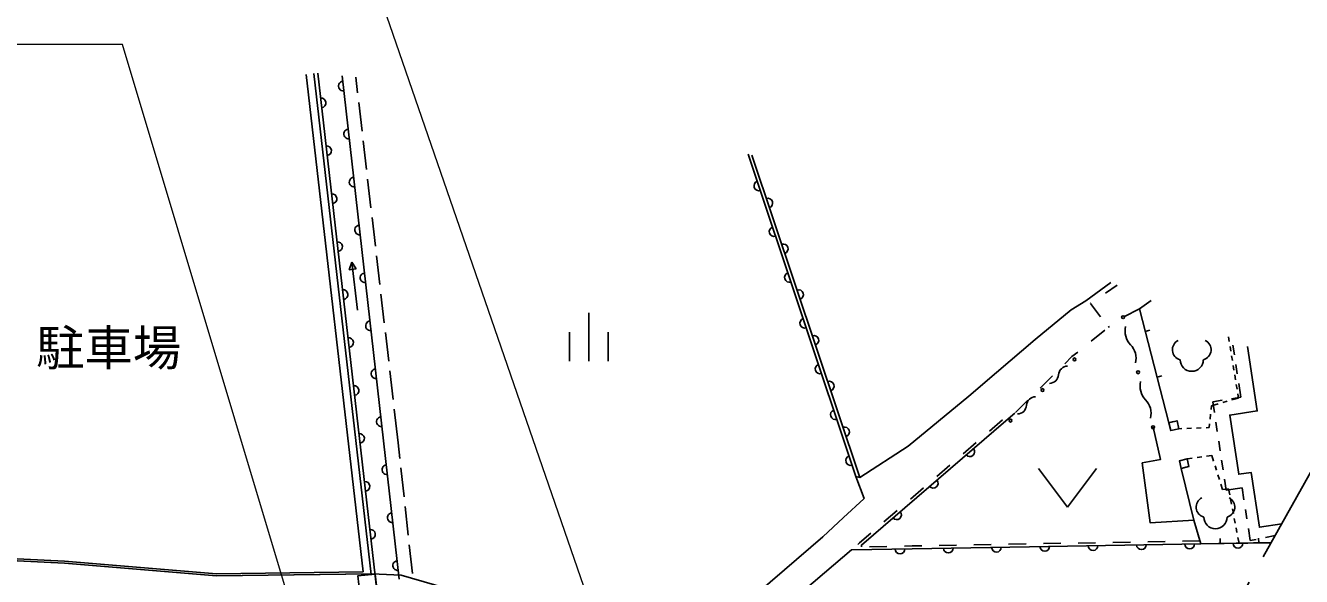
# Model space of a CAD drawing. Units: millimetres, scale not verified. Extents: x 40000 to 680000, y 20000 to 380000.
# Drawn here: x 152746 to 218788, y 308954 to 337496 of the extents above; entities that cross this region are included whole.
import ezdxf
from ezdxf.enums import TextEntityAlignment as Align

# ---------------------------------------------------------------- set-up
doc = ezdxf.new("R2010")
doc.units = ezdxf.units.MM
doc.header["$LTSCALE"] = 1000
doc.linetypes.add('DASHED', pattern=[7.5, 6, -1.5])
for name, color, linetype, lineweight in [('M-BGD', 7, 'Continuous', 25), ('M-BGD-EXST', 7, 'Continuous', 25), ('M-BMK-OTRS', 5, 'Continuous', 25), ('M-BMK-ROW', 30, 'Continuous', 25), ('M-STR-HTXT', 7, 'Continuous', 13)]:
    doc.layers.add(name, color=color, linetype=linetype, lineweight=lineweight)
doc.layers.add('M-BMK-HTXT', color=7, linetype='Continuous')
doc.styles.add('ＭＳ ゴシック', font='')
doc.styles.get('ＭＳ ゴシック').set_extended_font_data('MS Gothic')

msp = doc.modelspace()

# ---------------------------------------------------------------- linework, layer by layer
at = {"layer": 'M-BGD'}
for p, q in [((167273, 334966), (170221, 309189)), ((170638, 309060), (167670, 335011)), ((171003, 307631), (167869, 335034)), ((169129, 334896), (172091, 308815)), ((169844, 334812), (169937, 334012)), ((169994, 333515), (170167, 332025)), ((170224, 331528), (170397, 330038)), ((190154, 330827), (195728, 314129)), ((195933, 314076), (190337, 330776)), ((170454, 329542), (170626, 328051)), ((170684, 327555), (170856, 326065)), ((169495, 324842), (169636, 325237)), ((169934, 322755), (169636, 325237)), ((169636, 325237), (169867, 324887)), ((170913, 325568), (171086, 324078)), ((169867, 324887), (169495, 324842)), ((209254, 324043), (208645, 323624)), ((171143, 323581), (171316, 322091)), ((207904, 323114), (207872, 323092)), ((207872, 323092), (208386, 322401)), ((210400, 322825), (209601, 322411)), ((208602, 321719), (207904, 321151)), ((208852, 321912), (208783, 321866)), ((210704, 321644), (210947, 321707)), ((171373, 321594), (171545, 320104)), ((215049, 321122), (215008, 321369)), ((206910, 320343), (206541, 319978)), ((207206, 320583), (206910, 320343)), ((215130, 320629), (215090, 320875)), ((215211, 320135), (215171, 320382)), ((215316, 320434), (215241, 320929)), ((215292, 319642), (215252, 319889)), ((215466, 319446), (215391, 319940)), ((171603, 319608), (171775, 318118)), ((205901, 319345), (205261, 318712)), ((211314, 319283), (211556, 319345)), ((215373, 319149), (215333, 319395)), ((215454, 318655), (215414, 318902)), ((215530, 318196), (215495, 318408)), ((215650, 318235), (215541, 318951)), ((204621, 318080), (203981, 317447)), ((214108, 317603), (214128, 317797)), ((214128, 317797), (214468, 317894)), ((214192, 318008), (214674, 318083)), ((214278, 317448), (214192, 318008)), ((214709, 317962), (214949, 318031)), ((215168, 318160), (215650, 318235)), ((215189, 318099), (215530, 318196)), ((171833, 317621), (172034, 315883)), ((203317, 317070), (202635, 316483)), ((214055, 317106), (214081, 317355)), ((211923, 316921), (212165, 316984)), ((212441, 316610), (212600, 316615)), ((212850, 316624), (213100, 316633)), ((213350, 316641), (213600, 316650)), ((213850, 316658), (214009, 316664)), ((214009, 316664), (214029, 316857)), ((214429, 316459), (214354, 316954)), ((172034, 315883), (172121, 315072)), ((201953, 315895), (201271, 315308)), ((214580, 315471), (214505, 315965)), ((212864, 315041), (213133, 315079)), ((213381, 315113), (213628, 315147)), ((213876, 315181), (214145, 315218)), ((214145, 315218), (214237, 314931)), ((172175, 314575), (172337, 313083)), ((200589, 314721), (199907, 314134)), ((212567, 314551), (212810, 314610)), ((214312, 314692), (214388, 314454)), ((214732, 314482), (214656, 314977)), ((214464, 314216), (214539, 313978)), ((214615, 313739), (214706, 313452)), ((214893, 313428), (214807, 313988)), ((199225, 313546), (198543, 312959)), ((214706, 313452), (215017, 313492)), ((215710, 313555), (214893, 313428)), ((215017, 313492), (215074, 313191)), ((215807, 312925), (215710, 313555)), ((172391, 312586), (172552, 311095)), ((215121, 312945), (215168, 312700)), ((215215, 312454), (215262, 312209)), ((215960, 311937), (215884, 312431)), ((197861, 312372), (197179, 311785)), ((215309, 311963), (215356, 311718)), ((196497, 311197), (195910, 310692)), ((215403, 311472), (215450, 311227)), ((216135, 310813), (216037, 311442)), ((217419, 311078), (216930, 310977)), ((172606, 310598), (172768, 309107)), ((195910, 310692), (195817, 310608)), ((197332, 310514), (196432, 310496)), ((198639, 310541), (198232, 310532)), ((199131, 310549), (198639, 310541)), ((200931, 310580), (200031, 310565)), ((202731, 310611), (201831, 310596)), ((204531, 310642), (203631, 310626)), ((206330, 310673), (205431, 310657)), ((208130, 310704), (207230, 310688)), ((209930, 310735), (209030, 310720)), ((211730, 310766), (210830, 310751)), ((213529, 310797), (212629, 310782)), ((214575, 310664), (214571, 310914)), ((215497, 310981), (215555, 310680)), ((216440, 310876), (216135, 310813)), ((216575, 310697), (216571, 310947)), ((154766, 309742), (149804, 309999)), ((154760, 309642), (149805, 309899)), ((162626, 309086), (154766, 309742)), ((195503, 310327), (191752, 307153)), ((162623, 308986), (154760, 309642)), ((162623, 308986), (170634, 309095)), ((170221, 309189), (162626, 309086))]:
    msp.add_line(p, q, dxfattribs=at)
at = {"layer": 'M-BGD', "linetype": 'DASHED'}
msp.add_line((202173, 283785), (221326, 318045), dxfattribs=at)
at = {"layer": 'M-BGD'}
for points in [[(195728, 314129), (195933, 314076), (198435, 315709), (201574, 318288), (203006, 319518), (205000, 321230), (206859, 322773), (207627, 323229), (208916, 324191)], [(211923, 316921), (210400, 322825), (211005, 323259)], [(215993, 320862), (216499, 317528), (215073, 317312), (215538, 314247), (216181, 314345), (216613, 311501), (217765, 311675)], [(196023, 310487), (196009, 310578), (203481, 317012), (203956, 317422)], [(211106, 316681), (211495, 315020), (210547, 314841), (210950, 311739), (213221, 311867)], [(217224, 310707), (213572, 310648), (213221, 311867), (212567, 314551)], [(195728, 314129), (196151, 312991), (196139, 312980), (195082, 312005), (194019, 311005), (190671, 308125), (190470, 307973)], [(195503, 310327), (198642, 310391), (204716, 310496), (213572, 310648), (217219, 310698)]]:
    msp.add_lwpolyline(points, dxfattribs=at)
for points in [[(211923, 316921), (212345, 317021), (212441, 316610), (212019, 316511)], [(212567, 314551), (212964, 314654), (212864, 315041), (212466, 314938)], [(170837, 309082), (169943, 308981), (170045, 308086), (170939, 308188)]]:
    msp.add_lwpolyline(points, close=True, dxfattribs=at)
for centre in [(209555, 322387), (207041, 320198), (210330, 319534), (205385, 318613), (203729, 317028), (211106, 316681)]:
    msp.add_circle(centre, 75, dxfattribs=at)
for centre, radius, start, end in [((169190, 334360), 250, 96.47922, 276.47922), ((168045, 333491), 250, 276.52447, 96.52447), ((169472, 331876), 250, 96.47922, 276.47922), ((168329, 331008), 250, 276.52447, 96.52447), ((169754, 329392), 250, 96.47922, 276.47922), ((190701, 329189), 250, 108.45905, 288.45905), ((168613, 328524), 250, 276.52447, 96.52447), ((191167, 328298), 250, 288.52506, 108.52506), ((170036, 326908), 250, 96.47922, 276.47922), ((191492, 326818), 250, 108.45905, 288.45905), ((168897, 326040), 250, 276.52447, 96.52447), ((191962, 325928), 250, 288.52506, 108.52506), ((170318, 324424), 250, 96.47922, 276.47922), ((192284, 324446), 250, 108.45905, 288.45905), ((169182, 323556), 250, 276.52447, 96.52447), ((192756, 323557), 250, 288.52506, 108.52506), ((193076, 322075), 250, 108.45905, 288.45905), ((170600, 321940), 250, 96.47922, 276.47922), ((210677, 321667), 1019, 166.53265, 223.88016), ((169466, 321072), 250, 276.52447, 96.52447), ((193550, 321187), 250, 288.52506, 108.52506), ((209208, 320254), 1019, 346.53265, 43.88016), ((170883, 319456), 250, 96.47922, 276.47922), ((193867, 319703), 250, 108.45905, 288.45905), ((206691, 319372), 480, 91.42333, 176.04845), ((194345, 318816), 250, 288.52506, 108.52506), ((205734, 319438), 480, 271.42333, 356.04845), ((211453, 318814), 1019, 166.53265, 223.88016), ((169750, 318589), 250, 276.52447, 96.52447), ((204078, 317854), 480, 271.42333, 356.04845), ((205035, 317788), 480, 91.42333, 176.04845), ((209983, 317401), 1019, 346.53265, 43.88016), ((171165, 316972), 250, 96.47922, 276.47922), ((194659, 317332), 250, 108.45905, 288.45905), ((170034, 316105), 250, 276.52447, 96.52447), ((195139, 316446), 250, 288.52506, 108.52506), ((195450, 314961), 250, 108.45905, 288.45905), ((201622, 315412), 250, 220.72837, 40.72837), ((171447, 314488), 250, 96.47922, 276.47922), ((170318, 313621), 250, 276.52447, 96.52447), ((199728, 313781), 250, 220.72837, 40.72837), ((171729, 312004), 250, 96.47922, 276.47922), ((197833, 312149), 250, 220.72837, 40.72837), ((170602, 311137), 250, 276.52447, 96.52447), ((200502, 310423), 250, 180.99016, 0.99016), ((203002, 310466), 250, 180.99016, 0.99016), ((205501, 310509), 250, 180.98449, 0.98449), ((208001, 310552), 250, 180.98449, 0.98449), ((210501, 310595), 250, 180.98449, 0.98449), ((213000, 310638), 250, 180.98449, 0.98449), ((215500, 310675), 250, 180.79805, 0.79805), ((172011, 309520), 250, 96.47922, 276.47922), ((198003, 310378), 250, 181.15772, 1.15772)]:
    msp.add_arc(centre, radius, start, end, dxfattribs=at)
at = {"layer": 'M-BGD-EXST'}
for p, q in [((181904, 322605), (181904, 320105)), ((180904, 321605), (180904, 320105)), ((182904, 321605), (182904, 320105)), ((205171, 314544), (206671, 312544)), ((206671, 312544), (208171, 314544))]:
    msp.add_line(p, q, dxfattribs=at)
for centre, radius, start, end in [((212643, 320701), 536, 116.08697, 255.3341), ((213572, 320701), 536, 284.66578, 63.91291), ((213107, 320182), 600, 179.99994, 359.99994), ((213872, 312549), 536, 116.08697, 255.3341), ((214801, 312549), 536, 284.66578, 63.91291), ((214336, 312030), 600, 179.99994, 359.99994)]:
    msp.add_arc(centre, radius, start, end, dxfattribs=at)
at = {"layer": 'M-BMK-OTRS'}
for p, q in [((149807, 309898), (154760, 309642)), ((154760, 309642), (162623, 308986)), ((162623, 308986), (170678, 309095)), ((170678, 309095), (172186, 309016)), ((172186, 309016), (177369, 307518))]:
    msp.add_line(p, q, dxfattribs=at)
at = {"layer": 'M-BMK-ROW'}
for p, q in [((154760, 309642), (149807, 309898)), ((162623, 308986), (154760, 309642)), ((170678, 309095), (162623, 308986)), ((177369, 307518), (172186, 309016))]:
    msp.add_line(p, q, dxfattribs=at)
at = {"layer": 'M-STR-HTXT'}
for p, q in [((183294, 303670), (170109, 341908)), ((157765, 336506), (134149, 336506)), ((167522, 303954), (157765, 336506))]:
    msp.add_line(p, q, dxfattribs=at)

# ---------------------------------------------------------------- texts
at = {"layer": 'M-BMK-HTXT', "style": 'ＭＳ ゴシック'}
msp.add_text('駐車場', height=1833, dxfattribs=at).set_placement((157051, 320801), align=Align.MIDDLE_CENTER)

doc.saveas('drawing.dxf')
